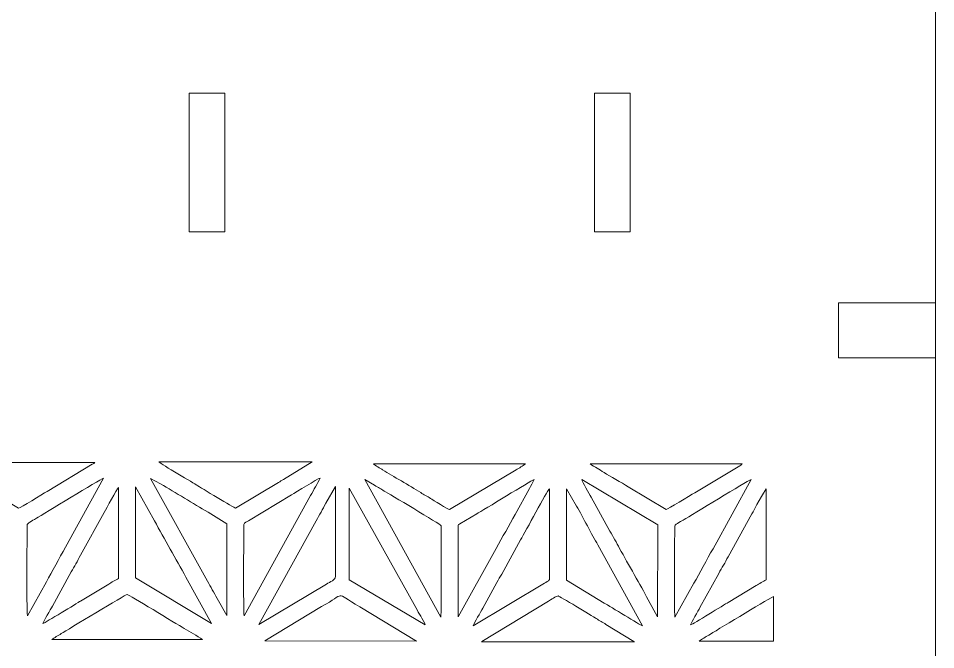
# Model space of a CAD drawing. Header units: inches. Extents: x -60.4 to -14.9, y -20.3 to 14.1.
# Drawn here: x -24.091 to -21.255, y 6.069 to 8.02 of the extents above; entities that cross this region are included whole.
import ezdxf

# ---------------------------------------------------------------- set-up
doc = ezdxf.new("R2010")
doc.units = ezdxf.units.IN
doc.header["$MEASUREMENT"] = 0
doc.layers.add('Master Desktop', color=7, linetype='Continuous', plot=False)

msp = doc.modelspace()

# ---------------------------------------------------------------- linework, layer by layer
at = {"layer": 'Master Desktop', "lineweight": 18}
msp.add_open_spline([(-21.2548, 10.7638), (-21.2548, 10.7638), (-21.2548, -11.49), (-21.2548, -11.49), (-21.2548, -11.49), (-21.2548, -11.49), (-21.2548, -11.6795), (-21.2548, -11.6795)], degree=3, knots=[0, 0, 0, 0, 0.333333, 0.333333, 0.333333, 0.333333, 1, 1, 1, 1], dxfattribs=at)
at = {"layer": 'Master Desktop', "color": 5, "lineweight": 9}
for points, knots in [([(-23.5628, 7.7879), (-23.5628, 7.7879), (-23.4528, 7.7879), (-23.4528, 7.7879), (-23.4528, 7.7879), (-23.4528, 7.7879), (-23.4528, 7.3598), (-23.4528, 7.3598), (-23.4528, 7.3598), (-23.4528, 7.3598), (-23.5628, 7.3598), (-23.5628, 7.3598), (-23.5628, 7.3598), (-23.5628, 7.3598), (-23.5628, 7.7879), (-23.5628, 7.7879)], [0, 0, 0, 0, 0.2, 0.2, 0.2, 0.2, 0.4, 0.4, 0.4, 0.4, 0.6, 0.6, 0.6, 0.6, 1, 1, 1, 1]), ([(-22.3096, 7.7879), (-22.3096, 7.7879), (-22.1996, 7.7879), (-22.1996, 7.7879), (-22.1996, 7.7879), (-22.1996, 7.7879), (-22.1996, 7.3598), (-22.1996, 7.3598), (-22.1996, 7.3598), (-22.1996, 7.3598), (-22.3096, 7.3598), (-22.3096, 7.3598), (-22.3096, 7.3598), (-22.3096, 7.3598), (-22.3096, 7.7879), (-22.3096, 7.7879)], [0, 0, 0, 0, 0.2, 0.2, 0.2, 0.2, 0.4, 0.4, 0.4, 0.4, 0.6, 0.6, 0.6, 0.6, 1, 1, 1, 1]), ([(-23.8548, 6.6474), (-23.8573, 6.644), (-23.8581, 6.644), (-23.8622, 6.6415), (-23.8622, 6.6415), (-23.8622, 6.6415), (-24.002, 6.5578), (-24.002, 6.5578), (-24.002, 6.5578), (-24.0159, 6.5497), (-24.0858, 6.5058), (-24.0899, 6.506), (-24.0899, 6.506), (-24.0899, 6.506), (-24.2077, 6.576), (-24.2077, 6.576), (-24.2077, 6.576), (-24.2284, 6.5897), (-24.2633, 6.6081), (-24.2822, 6.6205), (-24.2822, 6.6205), (-24.2969, 6.6302), (-24.3108, 6.6369), (-24.3249, 6.6473), (-24.3249, 6.6473), (-24.3249, 6.6473), (-23.8548, 6.6474), (-23.8548, 6.6474)], [0, 0, 0, 0, 0.125, 0.125, 0.125, 0.125, 0.25, 0.25, 0.25, 0.25, 0.375, 0.375, 0.375, 0.375, 0.5, 0.5, 0.5, 0.5, 0.625, 0.625, 0.625, 0.625, 0.75, 0.75, 0.75, 0.75, 1, 1, 1, 1]), ([(-23.2714, 6.5949), (-23.2775, 6.5915), (-23.2813, 6.5887), (-23.2867, 6.5854), (-23.2867, 6.5854), (-23.2867, 6.5854), (-23.4199, 6.5062), (-23.4199, 6.5062), (-23.4199, 6.5062), (-23.4217, 6.5062), (-23.5292, 6.5706), (-23.5386, 6.5768), (-23.5386, 6.5768), (-23.5454, 6.5812), (-23.6501, 6.6421), (-23.6561, 6.6487), (-23.6561, 6.6487), (-23.6561, 6.6487), (-23.1827, 6.6487), (-23.1827, 6.6487), (-23.1827, 6.6487), (-23.1827, 6.6487), (-23.2714, 6.5949), (-23.2714, 6.5949)], [0, 0, 0, 0, 0.142857, 0.142857, 0.142857, 0.142857, 0.285714, 0.285714, 0.285714, 0.285714, 0.428571, 0.428571, 0.428571, 0.428571, 0.571429, 0.571429, 0.571429, 0.571429, 0.714286, 0.714286, 0.714286, 0.714286, 1, 1, 1, 1]), ([(-22.5226, 6.643), (-22.5319, 6.6362), (-22.5422, 6.6302), (-22.5521, 6.6244), (-22.5521, 6.6244), (-22.5521, 6.6244), (-22.7577, 6.5017), (-22.7577, 6.5017), (-22.7577, 6.5017), (-22.7613, 6.5015), (-22.8098, 6.5314), (-22.8167, 6.5361), (-22.8167, 6.5361), (-22.8267, 6.5429), (-22.8373, 6.5477), (-22.8469, 6.5539), (-22.8469, 6.5539), (-22.8827, 6.577), (-22.9316, 6.6032), (-22.9646, 6.6249), (-22.9646, 6.6249), (-22.9709, 6.6291), (-22.9888, 6.6376), (-22.9928, 6.6431), (-22.9928, 6.6431), (-22.9928, 6.6431), (-22.5226, 6.643), (-22.5226, 6.643)], [0, 0, 0, 0, 0.125, 0.125, 0.125, 0.125, 0.25, 0.25, 0.25, 0.25, 0.375, 0.375, 0.375, 0.375, 0.5, 0.5, 0.5, 0.5, 0.625, 0.625, 0.625, 0.625, 0.75, 0.75, 0.75, 0.75, 1, 1, 1, 1]), ([(-21.8527, 6.6431), (-21.8552, 6.6397), (-21.856, 6.6396), (-21.8601, 6.6371), (-21.8601, 6.6371), (-21.8601, 6.6371), (-21.9999, 6.5535), (-21.9999, 6.5535), (-21.9999, 6.5535), (-22.0138, 6.5454), (-22.0837, 6.5015), (-22.0878, 6.5017), (-22.0878, 6.5017), (-22.0878, 6.5017), (-22.2055, 6.5717), (-22.2055, 6.5717), (-22.2055, 6.5717), (-22.2263, 6.5854), (-22.2611, 6.6038), (-22.2801, 6.6162), (-22.2801, 6.6162), (-22.2948, 6.6259), (-22.3087, 6.6326), (-22.3228, 6.643), (-22.3228, 6.643), (-22.3228, 6.643), (-21.8527, 6.6431), (-21.8527, 6.6431)], [0, 0, 0, 0, 0.125, 0.125, 0.125, 0.125, 0.25, 0.25, 0.25, 0.25, 0.375, 0.375, 0.375, 0.375, 0.5, 0.5, 0.5, 0.5, 0.625, 0.625, 0.625, 0.625, 0.75, 0.75, 0.75, 0.75, 1, 1, 1, 1]), ([(-24.0638, 6.4558), (-24.0611, 6.4608), (-24.0406, 6.4717), (-24.0349, 6.475), (-24.0349, 6.475), (-24.0132, 6.4875), (-23.8408, 6.5932), (-23.8276, 6.5989), (-23.8276, 6.5989), (-23.8276, 6.5989), (-23.9452, 6.385), (-23.9452, 6.385), (-23.9452, 6.385), (-23.9647, 6.3516), (-23.9862, 6.3087), (-24.0043, 6.2784), (-24.0043, 6.2784), (-24.0043, 6.2784), (-24.0631, 6.1733), (-24.0631, 6.1733), (-24.0631, 6.1733), (-24.0656, 6.204), (-24.0638, 6.4052), (-24.0638, 6.4524), (-24.0638, 6.4524), (-24.0638, 6.4524), (-24.0638, 6.4558), (-24.0638, 6.4558)], [0, 0, 0, 0, 0.125, 0.125, 0.125, 0.125, 0.25, 0.25, 0.25, 0.25, 0.375, 0.375, 0.375, 0.375, 0.5, 0.5, 0.5, 0.5, 0.625, 0.625, 0.625, 0.625, 0.75, 0.75, 0.75, 0.75, 1, 1, 1, 1]), ([(-23.4764, 6.2273), (-23.4861, 6.2451), (-23.4964, 6.2625), (-23.5057, 6.2799), (-23.5057, 6.2799), (-23.5057, 6.2799), (-23.6824, 6.598), (-23.6824, 6.598), (-23.6824, 6.598), (-23.6824, 6.598), (-23.6513, 6.5816), (-23.6513, 6.5816), (-23.6513, 6.5816), (-23.6042, 6.5538), (-23.5505, 6.5197), (-23.5045, 6.4935), (-23.5045, 6.4935), (-23.5045, 6.4935), (-23.4464, 6.4575), (-23.4464, 6.4575), (-23.4464, 6.4575), (-23.4464, 6.4575), (-23.4467, 6.1747), (-23.4467, 6.1747), (-23.4467, 6.1747), (-23.4467, 6.1747), (-23.4764, 6.2273), (-23.4764, 6.2273)], [0, 0, 0, 0, 0.125, 0.125, 0.125, 0.125, 0.25, 0.25, 0.25, 0.25, 0.375, 0.375, 0.375, 0.375, 0.5, 0.5, 0.5, 0.5, 0.625, 0.625, 0.625, 0.625, 0.75, 0.75, 0.75, 0.75, 1, 1, 1, 1]), ([(-23.394, 6.4558), (-23.3914, 6.4618), (-23.3848, 6.4637), (-23.3798, 6.4666), (-23.3798, 6.4666), (-23.3798, 6.4666), (-23.2465, 6.5468), (-23.2465, 6.5468), (-23.2465, 6.5468), (-23.2314, 6.5555), (-23.1668, 6.5964), (-23.1577, 6.5991), (-23.1577, 6.5991), (-23.1669, 6.5803), (-23.1773, 6.5637), (-23.1874, 6.5447), (-23.1874, 6.5447), (-23.1874, 6.5447), (-23.3931, 6.1733), (-23.3931, 6.1733), (-23.3931, 6.1733), (-23.3953, 6.1927), (-23.394, 6.414), (-23.394, 6.4524), (-23.394, 6.4524), (-23.394, 6.4524), (-23.394, 6.4558), (-23.394, 6.4558)], [0, 0, 0, 0, 0.125, 0.125, 0.125, 0.125, 0.25, 0.25, 0.25, 0.25, 0.375, 0.375, 0.375, 0.375, 0.5, 0.5, 0.5, 0.5, 0.625, 0.625, 0.625, 0.625, 0.75, 0.75, 0.75, 0.75, 1, 1, 1, 1]), ([(-23.02, 6.5946), (-23.02, 6.5946), (-22.9895, 6.5768), (-22.9895, 6.5768), (-22.9895, 6.5768), (-22.9845, 6.5735), (-22.9792, 6.5707), (-22.9739, 6.5676), (-22.9739, 6.5676), (-22.9684, 6.5644), (-22.9656, 6.5621), (-22.9595, 6.5588), (-22.9595, 6.5588), (-22.9487, 6.5528), (-22.7849, 6.4559), (-22.7838, 6.4515), (-22.7838, 6.4515), (-22.7834, 6.4496), (-22.7827, 6.1851), (-22.7848, 6.169), (-22.7848, 6.169), (-22.7848, 6.169), (-23.02, 6.5946), (-23.02, 6.5946)], [0, 0, 0, 0, 0.142857, 0.142857, 0.142857, 0.142857, 0.285714, 0.285714, 0.285714, 0.285714, 0.428571, 0.428571, 0.428571, 0.428571, 0.571429, 0.571429, 0.571429, 0.571429, 0.714286, 0.714286, 0.714286, 0.714286, 1, 1, 1, 1]), ([(-22.7314, 6.4498), (-22.7314, 6.4563), (-22.7305, 6.4547), (-22.7259, 6.4574), (-22.7259, 6.4574), (-22.7259, 6.4574), (-22.6738, 6.4881), (-22.6738, 6.4881), (-22.6738, 6.4881), (-22.655, 6.499), (-22.5066, 6.5901), (-22.4964, 6.5943), (-22.4964, 6.5943), (-22.4984, 6.5871), (-22.5071, 6.5731), (-22.5109, 6.5663), (-22.5109, 6.5663), (-22.5109, 6.5663), (-22.5552, 6.4867), (-22.5552, 6.4867), (-22.5552, 6.4867), (-22.5734, 6.4522), (-22.5945, 6.4167), (-22.6137, 6.3813), (-22.6137, 6.3813), (-22.6137, 6.3813), (-22.7311, 6.1703), (-22.7311, 6.1703), (-22.7311, 6.1703), (-22.7311, 6.1703), (-22.7314, 6.4498), (-22.7314, 6.4498)], [0, 0, 0, 0, 0.111111, 0.111111, 0.111111, 0.111111, 0.222222, 0.222222, 0.222222, 0.222222, 0.333333, 0.333333, 0.333333, 0.333333, 0.444444, 0.444444, 0.444444, 0.444444, 0.555556, 0.555556, 0.555556, 0.555556, 0.666667, 0.666667, 0.666667, 0.666667, 0.777778, 0.777778, 0.777778, 0.777778, 1, 1, 1, 1]), ([(-22.114, 6.454), (-22.114, 6.454), (-22.1145, 6.1703), (-22.1145, 6.1703), (-22.1145, 6.1703), (-22.1145, 6.1703), (-22.1441, 6.223), (-22.1441, 6.223), (-22.1441, 6.223), (-22.167, 6.2677), (-22.2053, 6.3324), (-22.2318, 6.3813), (-22.2318, 6.3813), (-22.2417, 6.3994), (-22.2518, 6.417), (-22.2617, 6.435), (-22.2617, 6.435), (-22.2617, 6.435), (-22.3204, 6.5402), (-22.3204, 6.5402), (-22.3204, 6.5402), (-22.3258, 6.5502), (-22.3472, 6.5874), (-22.3491, 6.5943), (-22.3491, 6.5943), (-22.3491, 6.5943), (-22.114, 6.454), (-22.114, 6.454)], [0, 0, 0, 0, 0.125, 0.125, 0.125, 0.125, 0.25, 0.25, 0.25, 0.25, 0.375, 0.375, 0.375, 0.375, 0.5, 0.5, 0.5, 0.5, 0.625, 0.625, 0.625, 0.625, 0.75, 0.75, 0.75, 0.75, 1, 1, 1, 1]), ([(-22.0616, 6.4515), (-22.059, 6.4565), (-22.0385, 6.4674), (-22.0328, 6.4707), (-22.0328, 6.4707), (-22.0111, 6.4832), (-21.8387, 6.5889), (-21.8255, 6.5946), (-21.8255, 6.5946), (-21.8255, 6.5946), (-21.9431, 6.3807), (-21.9431, 6.3807), (-21.9431, 6.3807), (-21.9626, 6.3472), (-21.9841, 6.3044), (-22.0022, 6.2741), (-22.0022, 6.2741), (-22.0022, 6.2741), (-22.061, 6.1689), (-22.061, 6.1689), (-22.061, 6.1689), (-22.0635, 6.1996), (-22.0616, 6.4009), (-22.0616, 6.4481), (-22.0616, 6.4481), (-22.0616, 6.4481), (-22.0616, 6.4515), (-22.0616, 6.4515)], [0, 0, 0, 0, 0.125, 0.125, 0.125, 0.125, 0.25, 0.25, 0.25, 0.25, 0.375, 0.375, 0.375, 0.375, 0.5, 0.5, 0.5, 0.5, 0.625, 0.625, 0.625, 0.625, 0.75, 0.75, 0.75, 0.75, 1, 1, 1, 1]), ([(-24.0147, 6.1497), (-24.0117, 6.1586), (-23.9917, 6.1926), (-23.9857, 6.203), (-23.9857, 6.203), (-23.9857, 6.203), (-23.9274, 6.3087), (-23.9274, 6.3087), (-23.9274, 6.3087), (-23.9226, 6.3176), (-23.918, 6.3255), (-23.9128, 6.3343), (-23.9128, 6.3343), (-23.9078, 6.3427), (-23.9039, 6.351), (-23.8987, 6.3603), (-23.8987, 6.3603), (-23.8987, 6.3603), (-23.8254, 6.4927), (-23.8254, 6.4927), (-23.8254, 6.4927), (-23.818, 6.5054), (-23.787, 6.5637), (-23.7813, 6.5698), (-23.7813, 6.5698), (-23.7813, 6.5698), (-23.7812, 6.2885), (-23.7812, 6.2885), (-23.7812, 6.2885), (-23.79, 6.2846), (-23.8033, 6.2766), (-23.8115, 6.2712), (-23.8115, 6.2712), (-23.8115, 6.2712), (-23.8983, 6.2189), (-23.8983, 6.2189), (-23.8983, 6.2189), (-23.9101, 6.2123), (-24.0074, 6.1519), (-24.0147, 6.1497)], [0, 0, 0, 0, 0.090909, 0.090909, 0.090909, 0.090909, 0.181818, 0.181818, 0.181818, 0.181818, 0.272727, 0.272727, 0.272727, 0.272727, 0.363636, 0.363636, 0.363636, 0.363636, 0.454545, 0.454545, 0.454545, 0.454545, 0.545455, 0.545455, 0.545455, 0.545455, 0.636364, 0.636364, 0.636364, 0.636364, 0.727273, 0.727273, 0.727273, 0.727273, 0.818182, 0.818182, 0.818182, 0.818182, 1, 1, 1, 1]), ([(-23.7287, 6.572), (-23.7287, 6.572), (-23.67, 6.4671), (-23.67, 6.4671), (-23.67, 6.4671), (-23.6396, 6.4106), (-23.6026, 6.3483), (-23.5731, 6.2929), (-23.5731, 6.2929), (-23.5731, 6.2929), (-23.4941, 6.1494), (-23.4941, 6.1494), (-23.4941, 6.1494), (-23.4941, 6.1494), (-23.7289, 6.2904), (-23.7289, 6.2904), (-23.7289, 6.2904), (-23.7289, 6.2904), (-23.7287, 6.572), (-23.7287, 6.572)], [0, 0, 0, 0, 0.166667, 0.166667, 0.166667, 0.166667, 0.333333, 0.333333, 0.333333, 0.333333, 0.5, 0.5, 0.5, 0.5, 0.666667, 0.666667, 0.666667, 0.666667, 1, 1, 1, 1]), ([(-23.1698, 6.467), (-23.16, 6.4846), (-23.15, 6.5026), (-23.1402, 6.5209), (-23.1402, 6.5209), (-23.1402, 6.5209), (-23.1106, 6.5732), (-23.1106, 6.5732), (-23.1106, 6.5732), (-23.1106, 6.5732), (-23.1102, 6.2945), (-23.1102, 6.2945), (-23.1102, 6.2945), (-23.1102, 6.284), (-23.1267, 6.2785), (-23.1386, 6.2715), (-23.1386, 6.2715), (-23.1386, 6.2715), (-23.3469, 6.1467), (-23.3469, 6.1467), (-23.3469, 6.1467), (-23.3469, 6.1467), (-23.1698, 6.467), (-23.1698, 6.467)], [0, 0, 0, 0, 0.142857, 0.142857, 0.142857, 0.142857, 0.285714, 0.285714, 0.285714, 0.285714, 0.428571, 0.428571, 0.428571, 0.428571, 0.571429, 0.571429, 0.571429, 0.571429, 0.714286, 0.714286, 0.714286, 0.714286, 1, 1, 1, 1]), ([(-23.0676, 6.5681), (-23.0676, 6.5681), (-22.8619, 6.1987), (-22.8619, 6.1987), (-22.8619, 6.1987), (-22.8564, 6.1891), (-22.8525, 6.1807), (-22.8469, 6.1718), (-22.8469, 6.1718), (-22.8428, 6.1652), (-22.8351, 6.1522), (-22.8329, 6.1454), (-22.8329, 6.1454), (-22.8329, 6.1454), (-23.0676, 6.285), (-23.0676, 6.285), (-23.0676, 6.285), (-23.0676, 6.285), (-23.0676, 6.5681), (-23.0676, 6.5681)], [0, 0, 0, 0, 0.166667, 0.166667, 0.166667, 0.166667, 0.333333, 0.333333, 0.333333, 0.333333, 0.5, 0.5, 0.5, 0.5, 0.666667, 0.666667, 0.666667, 0.666667, 1, 1, 1, 1]), ([(-22.6846, 6.1423), (-22.6813, 6.1521), (-22.6617, 6.1846), (-22.6551, 6.197), (-22.6551, 6.197), (-22.6551, 6.197), (-22.6111, 6.2767), (-22.6111, 6.2767), (-22.6111, 6.2767), (-22.6063, 6.2856), (-22.6016, 6.2932), (-22.5966, 6.3024), (-22.5966, 6.3024), (-22.5966, 6.3024), (-22.5382, 6.408), (-22.5382, 6.408), (-22.5382, 6.408), (-22.5219, 6.4349), (-22.4579, 6.5574), (-22.4489, 6.5661), (-22.4489, 6.5661), (-22.4489, 6.5661), (-22.4489, 6.2851), (-22.4489, 6.2851), (-22.4489, 6.2851), (-22.4518, 6.2801), (-22.4587, 6.2776), (-22.4637, 6.2743), (-22.4637, 6.2743), (-22.4637, 6.2743), (-22.6846, 6.1423), (-22.6846, 6.1423)], [0, 0, 0, 0, 0.111111, 0.111111, 0.111111, 0.111111, 0.222222, 0.222222, 0.222222, 0.222222, 0.333333, 0.333333, 0.333333, 0.333333, 0.444444, 0.444444, 0.444444, 0.444444, 0.555556, 0.555556, 0.555556, 0.555556, 0.666667, 0.666667, 0.666667, 0.666667, 0.777778, 0.777778, 0.777778, 0.777778, 1, 1, 1, 1]), ([(-22.3965, 6.5661), (-22.3965, 6.5661), (-22.3652, 6.5123), (-22.3652, 6.5123), (-22.3652, 6.5123), (-22.3455, 6.478), (-22.3172, 6.4227), (-22.299, 6.3927), (-22.299, 6.3927), (-22.299, 6.3927), (-22.1609, 6.1423), (-22.1609, 6.1423), (-22.1609, 6.1423), (-22.1687, 6.1451), (-22.261, 6.2021), (-22.2795, 6.2128), (-22.2795, 6.2128), (-22.2795, 6.2128), (-22.3965, 6.2834), (-22.3965, 6.2834), (-22.3965, 6.2834), (-22.3965, 6.2834), (-22.3965, 6.5661), (-22.3965, 6.5661)], [0, 0, 0, 0, 0.142857, 0.142857, 0.142857, 0.142857, 0.285714, 0.285714, 0.285714, 0.285714, 0.428571, 0.428571, 0.428571, 0.428571, 0.571429, 0.571429, 0.571429, 0.571429, 0.714286, 0.714286, 0.714286, 0.714286, 1, 1, 1, 1]), ([(-22.0126, 6.1454), (-22.0096, 6.1543), (-21.9895, 6.1883), (-21.9836, 6.1987), (-21.9836, 6.1987), (-21.9836, 6.1987), (-21.9253, 6.3044), (-21.9253, 6.3044), (-21.9253, 6.3044), (-21.9204, 6.3133), (-21.9158, 6.3212), (-21.9107, 6.3299), (-21.9107, 6.3299), (-21.9057, 6.3384), (-21.9018, 6.3467), (-21.8966, 6.356), (-21.8966, 6.356), (-21.8966, 6.356), (-21.8233, 6.4884), (-21.8233, 6.4884), (-21.8233, 6.4884), (-21.8159, 6.5011), (-21.7848, 6.5594), (-21.7791, 6.5655), (-21.7791, 6.5655), (-21.7791, 6.5655), (-21.7791, 6.2842), (-21.7791, 6.2842), (-21.7791, 6.2842), (-21.7879, 6.2803), (-21.8012, 6.2722), (-21.8094, 6.2669), (-21.8094, 6.2669), (-21.8094, 6.2669), (-21.8962, 6.2146), (-21.8962, 6.2146), (-21.8962, 6.2146), (-21.9079, 6.208), (-22.0053, 6.1476), (-22.0126, 6.1454)], [0, 0, 0, 0, 0.090909, 0.090909, 0.090909, 0.090909, 0.181818, 0.181818, 0.181818, 0.181818, 0.272727, 0.272727, 0.272727, 0.272727, 0.363636, 0.363636, 0.363636, 0.363636, 0.454545, 0.454545, 0.454545, 0.454545, 0.545455, 0.545455, 0.545455, 0.545455, 0.636364, 0.636364, 0.636364, 0.636364, 0.727273, 0.727273, 0.727273, 0.727273, 0.818182, 0.818182, 0.818182, 0.818182, 1, 1, 1, 1]), ([(-23.9876, 6.0997), (-23.9792, 6.1059), (-23.9686, 6.1119), (-23.9581, 6.1182), (-23.9581, 6.1182), (-23.9396, 6.1293), (-23.7585, 6.2395), (-23.7543, 6.2393), (-23.7543, 6.2393), (-23.7502, 6.2392), (-23.6039, 6.1492), (-23.5784, 6.1346), (-23.5784, 6.1346), (-23.5588, 6.1233), (-23.5396, 6.1117), (-23.5211, 6.0997), (-23.5211, 6.0997), (-23.5211, 6.0997), (-23.9876, 6.0997), (-23.9876, 6.0997)], [0, 0, 0, 0, 0.166667, 0.166667, 0.166667, 0.166667, 0.333333, 0.333333, 0.333333, 0.333333, 0.5, 0.5, 0.5, 0.5, 0.666667, 0.666667, 0.666667, 0.666667, 1, 1, 1, 1]), ([(-23.1536, 6.2017), (-23.0742, 6.2439), (-23.1187, 6.2491), (-23.0355, 6.2012), (-23.0355, 6.2012), (-23.0355, 6.2012), (-22.86, 6.0953), (-22.86, 6.0953), (-22.86, 6.0953), (-22.86, 6.0953), (-23.3291, 6.0957), (-23.3291, 6.0957), (-23.3291, 6.0957), (-23.3291, 6.0957), (-23.1536, 6.2017), (-23.1536, 6.2017)], [0, 0, 0, 0, 0.2, 0.2, 0.2, 0.2, 0.4, 0.4, 0.4, 0.4, 0.6, 0.6, 0.6, 0.6, 1, 1, 1, 1]), ([(-22.6589, 6.0926), (-22.6586, 6.093), (-22.6581, 6.0934), (-22.6579, 6.0936), (-22.6579, 6.0936), (-22.6579, 6.0936), (-22.4514, 6.219), (-22.4514, 6.219), (-22.4514, 6.219), (-22.446, 6.2222), (-22.4261, 6.2353), (-22.4222, 6.235), (-22.4222, 6.235), (-22.419, 6.2347), (-22.3171, 6.1726), (-22.3044, 6.1648), (-22.3044, 6.1648), (-22.2939, 6.1583), (-22.2846, 6.1537), (-22.2743, 6.1469), (-22.2743, 6.1469), (-22.2743, 6.1469), (-22.1876, 6.0936), (-22.1876, 6.0936), (-22.1876, 6.0936), (-22.1874, 6.094), (-22.1869, 6.093), (-22.186, 6.0926), (-22.186, 6.0926), (-22.186, 6.0926), (-22.6589, 6.0926), (-22.6589, 6.0926)], [0, 0, 0, 0, 0.111111, 0.111111, 0.111111, 0.111111, 0.222222, 0.222222, 0.222222, 0.222222, 0.333333, 0.333333, 0.333333, 0.333333, 0.444444, 0.444444, 0.444444, 0.444444, 0.555556, 0.555556, 0.555556, 0.555556, 0.666667, 0.666667, 0.666667, 0.666667, 0.777778, 0.777778, 0.777778, 0.777778, 1, 1, 1, 1]), ([(-21.7565, 6.0953), (-21.8717, 6.0953), (-21.9855, 6.0954), (-21.9855, 6.0954), (-21.9855, 6.0954), (-21.9771, 6.1016), (-21.9665, 6.1076), (-21.956, 6.1139), (-21.956, 6.1139), (-21.939, 6.1241), (-21.7847, 6.2179), (-21.7565, 6.233)], [0, 0, 0, 0, 0.25, 0.25, 0.25, 0.25, 0.5, 0.5, 0.5, 0.5, 1, 1, 1, 1])]:
    msp.add_open_spline(points, degree=3, knots=knots, dxfattribs=at)
at = {"layer": 'Master Desktop', "lineweight": 9}
msp.add_open_spline([(-21.5548, 7.1407), (-21.5548, 7.1407), (-21.2548, 7.1407), (-21.2548, 7.1407), (-21.2548, 7.1407), (-21.2548, 7.1407), (-21.2548, 6.9707), (-21.2548, 6.9707), (-21.2548, 6.9707), (-21.2548, 6.9707), (-21.5548, 6.9707), (-21.5548, 6.9707), (-21.5548, 6.9707), (-21.5548, 6.9707), (-21.5548, 7.1407), (-21.5548, 7.1407)], degree=3, knots=[0, 0, 0, 0, 0.2, 0.2, 0.2, 0.2, 0.4, 0.4, 0.4, 0.4, 0.6, 0.6, 0.6, 0.6, 1, 1, 1, 1], dxfattribs=at)
at = {"layer": 'Master Desktop', "color": 5, "lineweight": 9}
msp.add_open_spline([(-21.7565, 6.0953), (-21.7565, 6.0953), (-21.7565, 6.233), (-21.7565, 6.233)], degree=3, dxfattribs=at)

doc.saveas('drawing.dxf')
